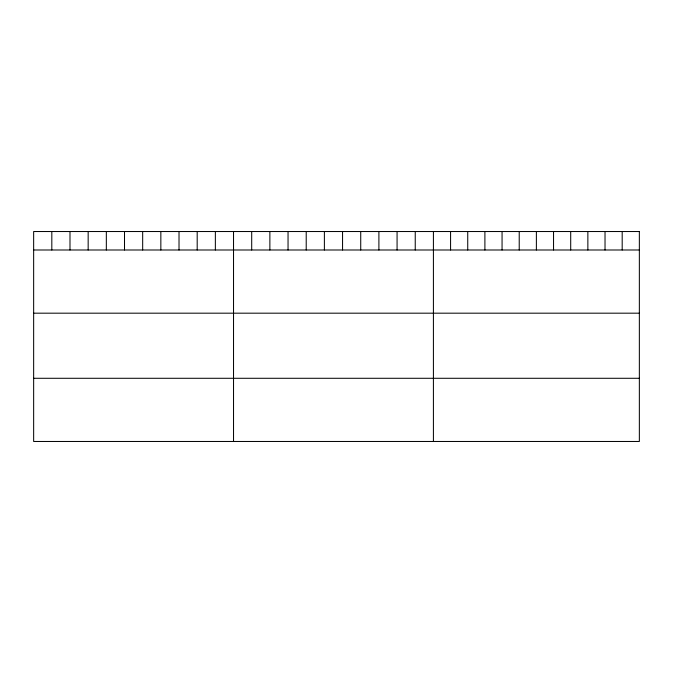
<?xml version="1.0" encoding="UTF-8"?>
<svg xmlns="http://www.w3.org/2000/svg" width="673" height="673" viewBox="0 0 673 673"><rect width="100%" height="100%" fill="white"/><g stroke="black" fill="none" stroke-linecap="round" stroke-linejoin="round"><path stroke-width="1.01" d="M33.65 249.994L639.35 249.994M33.65 313.181L639.35 313.181M33.65 378.285L639.35 378.285M622.189 231.529L622.189 249.994M605.027 231.529L605.027 249.994M587.865 231.529L587.865 249.994M570.704 231.529L570.704 249.994M553.543 231.529L553.543 249.994M536.381 231.529L536.381 249.994M519.22 231.529L519.22 249.994M502.058 231.529L502.058 249.994M484.897 231.529L484.897 249.994M467.735 231.529L467.735 249.994M450.574 231.529L450.574 249.994M433.412 231.529L433.412 441.471M415.241 231.529L415.241 249.994M397.07 231.529L397.07 249.994M378.899 231.529L378.899 249.994M360.728 231.529L360.728 249.994M342.557 231.529L342.557 249.994M324.386 231.529L324.386 249.994M306.215 231.529L306.215 249.994M288.044 231.529L288.044 249.994M269.873 231.529L269.873 249.994M251.702 231.529L251.702 249.994M233.531 231.529L233.531 441.471M215.36 231.529L215.36 249.994M197.189 231.529L197.189 249.994M179.018 231.529L179.018 249.994M160.847 231.529L160.847 249.994M142.676 231.529L142.676 249.994M124.505 231.529L124.505 249.994M106.334 231.529L106.334 249.994M88.163 231.529L88.163 249.994M69.992 231.529L69.992 249.994M51.821 231.529L51.821 249.994M639.35 231.529L33.65 231.529L33.65 441.471L639.35 441.471L639.35 231.529"/></g></svg>
